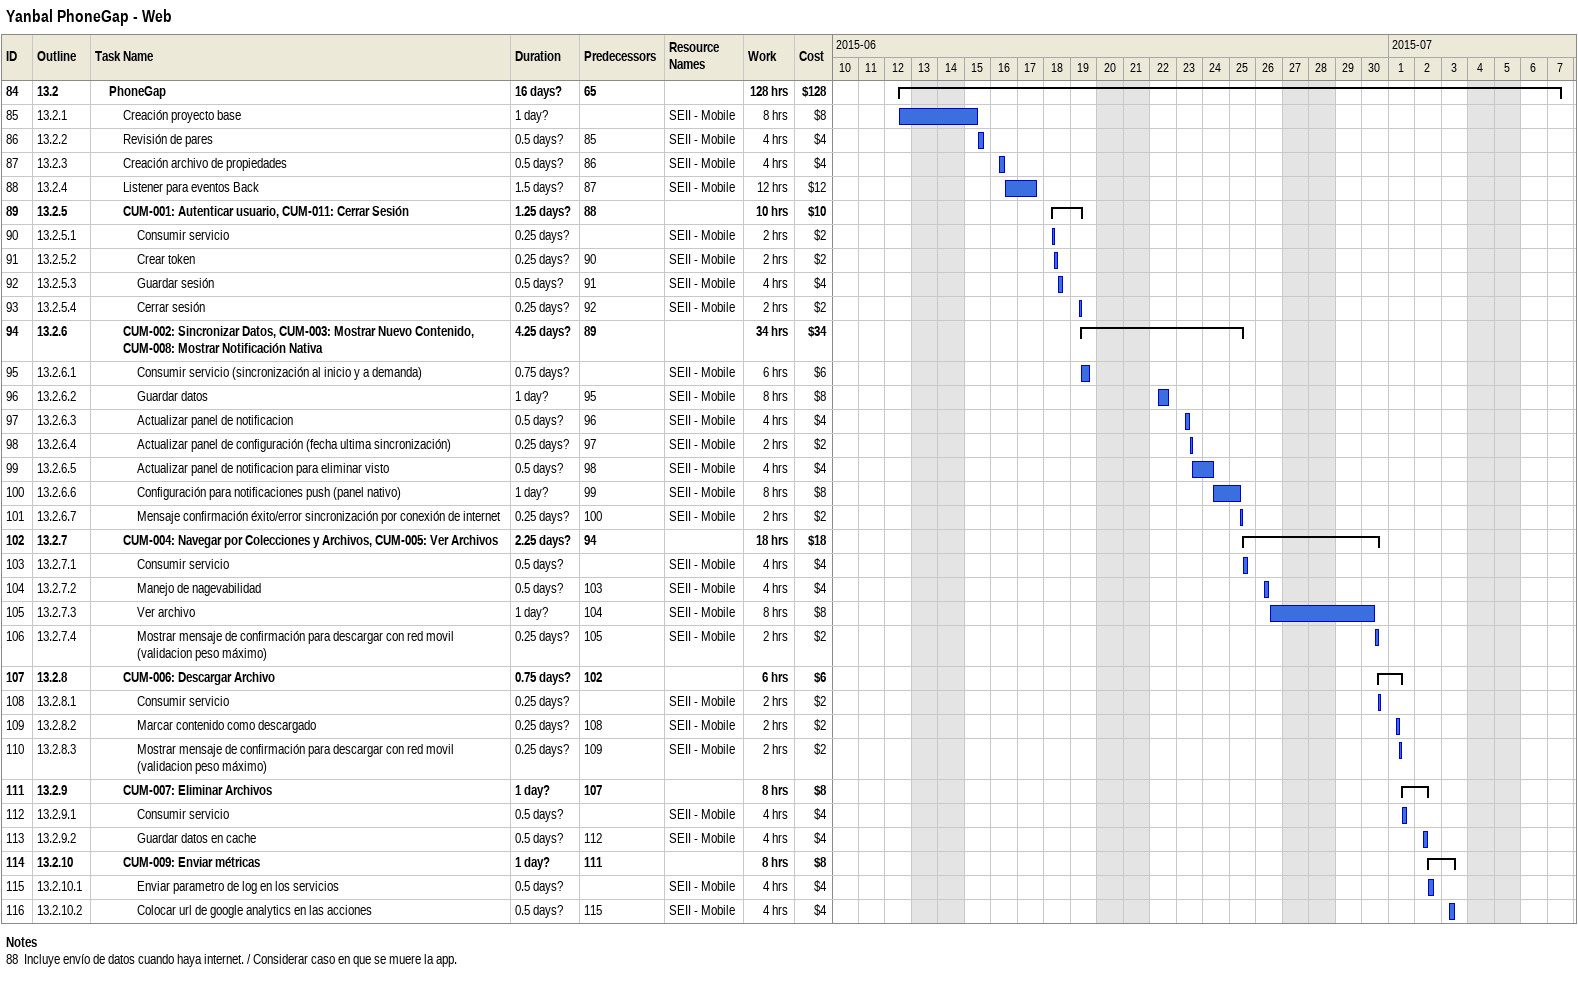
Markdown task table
Yanbal PhoneGap - Web

| ID | WBS | Task | Duration | Start | Finish | Predecessors | Resources | Work (h) | Cost ($) |
|---|---|---|---|---|---|---|---|---|---|
| 84 | 13.2 | **PhoneGap** | 16d? | 2015-06-12 | 2015-07-07 | 65 |  | 128 | 128 |
| 85 | 13.2.1 | Creación proyecto base | 1d? | 2015-06-12 | 2015-06-15 |  | SEII - Mobile | 8 | 8 |
| 86 | 13.2.2 | Revisión de pares | 0.5d? | 2015-06-15 | 2015-06-15 | 85 | SEII - Mobile | 4 | 4 |
| 87 | 13.2.3 | Creación archivo de propiedades | 0.5d? | 2015-06-16 | 2015-06-16 | 86 | SEII - Mobile | 4 | 4 |
| 88 | 13.2.4 | Listener para eventos Back | 1.5d? | 2015-06-16 | 2015-06-17 | 87 | SEII - Mobile | 12 | 12 |
| 89 | 13.2.5 | **CUM-001: Autenticar usuario, CUM-011: Cerrar Sesión** | 1.25d? | 2015-06-18 | 2015-06-19 | 88 |  | 10 | 10 |
| 90 | 13.2.5.1 | Consumir servicio | 0.25d? | 2015-06-18 | 2015-06-18 |  | SEII - Mobile | 2 | 2 |
| 91 | 13.2.5.2 | Crear token | 0.25d? | 2015-06-18 | 2015-06-18 | 90 | SEII - Mobile | 2 | 2 |
| 92 | 13.2.5.3 | Guardar sesión | 0.5d? | 2015-06-18 | 2015-06-18 | 91 | SEII - Mobile | 4 | 4 |
| 93 | 13.2.5.4 | Cerrar sesión | 0.25d? | 2015-06-19 | 2015-06-19 | 92 | SEII - Mobile | 2 | 2 |
| 94 | 13.2.6 | **CUM-002: Sincronizar Datos, CUM-003: Mostrar Nuevo Contenido, CUM-008: Mostrar Notificación Nativa** | 4.25d? | 2015-06-19 | 2015-06-25 | 89 |  | 34 | 34 |
| 95 | 13.2.6.1 | Consumir servicio (sincronización al inicio y a demanda) | 0.75d? | 2015-06-19 | 2015-06-19 |  | SEII - Mobile | 6 | 6 |
| 96 | 13.2.6.2 | Guardar datos | 1d? | 2015-06-22 | 2015-06-22 | 95 | SEII - Mobile | 8 | 8 |
| 97 | 13.2.6.3 | Actualizar panel de notificacion | 0.5d? | 2015-06-23 | 2015-06-23 | 96 | SEII - Mobile | 4 | 4 |
| 98 | 13.2.6.4 | Actualizar panel de configuración (fecha ultima sincronización) | 0.25d? | 2015-06-23 | 2015-06-23 | 97 | SEII - Mobile | 2 | 2 |
| 99 | 13.2.6.5 | Actualizar panel de notificacion para eliminar visto | 0.5d? | 2015-06-23 | 2015-06-24 | 98 | SEII - Mobile | 4 | 4 |
| 100 | 13.2.6.6 | Configuración para notificaciones push (panel nativo) | 1d? | 2015-06-24 | 2015-06-25 | 99 | SEII - Mobile | 8 | 8 |
| 101 | 13.2.6.7 | Mensaje confirmación éxito/error sincronización por conexión de internet | 0.25d? | 2015-06-25 | 2015-06-25 | 100 | SEII - Mobile | 2 | 2 |
| 102 | 13.2.7 | **CUM-004: Navegar por Colecciones y Archivos, CUM-005: Ver Archivos** | 2.25d? | 2015-06-25 | 2015-06-30 | 94 |  | 18 | 18 |
| 103 | 13.2.7.1 | Consumir servicio | 0.5d? | 2015-06-25 | 2015-06-25 |  | SEII - Mobile | 4 | 4 |
| 104 | 13.2.7.2 | Manejo de nagevabilidad | 0.5d? | 2015-06-26 | 2015-06-26 | 103 | SEII - Mobile | 4 | 4 |
| 105 | 13.2.7.3 | Ver archivo | 1d? | 2015-06-26 | 2015-06-30 | 104 | SEII - Mobile | 8 | 8 |
| 106 | 13.2.7.4 | Mostrar mensaje de confirmación para descargar con red movil (validacion peso máximo) | 0.25d? | 2015-06-30 | 2015-06-30 | 105 | SEII - Mobile | 2 | 2 |
| 107 | 13.2.8 | **CUM-006: Descargar Archivo** | 0.75d? | 2015-06-30 | 2015-07-01 | 102 |  | 6 | 6 |
| 108 | 13.2.8.1 | Consumir servicio | 0.25d? | 2015-06-30 | 2015-06-30 |  | SEII - Mobile | 2 | 2 |
| 109 | 13.2.8.2 | Marcar contenido como descargado | 0.25d? | 2015-07-01 | 2015-07-01 | 108 | SEII - Mobile | 2 | 2 |
| 110 | 13.2.8.3 | Mostrar mensaje de confirmación para descargar con red movil (validacion peso máximo) | 0.25d? | 2015-07-01 | 2015-07-01 | 109 | SEII - Mobile | 2 | 2 |
| 111 | 13.2.9 | **CUM-007: Eliminar Archivos** | 1d? | 2015-07-01 | 2015-07-02 | 107 |  | 8 | 8 |
| 112 | 13.2.9.1 | Consumir servicio | 0.5d? | 2015-07-01 | 2015-07-01 |  | SEII - Mobile | 4 | 4 |
| 113 | 13.2.9.2 | Guardar datos en cache | 0.5d? | 2015-07-02 | 2015-07-02 | 112 | SEII - Mobile | 4 | 4 |
| 114 | 13.2.10 | **CUM-009: Enviar métricas** | 1d? | 2015-07-02 | 2015-07-03 | 111 |  | 8 | 8 |
| 115 | 13.2.10.1 | Enviar parametro de log en los servicios | 0.5d? | 2015-07-02 | 2015-07-02 |  | SEII - Mobile | 4 | 4 |
| 116 | 13.2.10.2 | Colocar url de google analytics en las acciones | 0.5d? | 2015-07-03 | 2015-07-03 | 115 | SEII - Mobile | 4 | 4 |

Notes
- 88: Incluye envío de datos cuando haya internet. / Considerar caso en que se muere la app.
